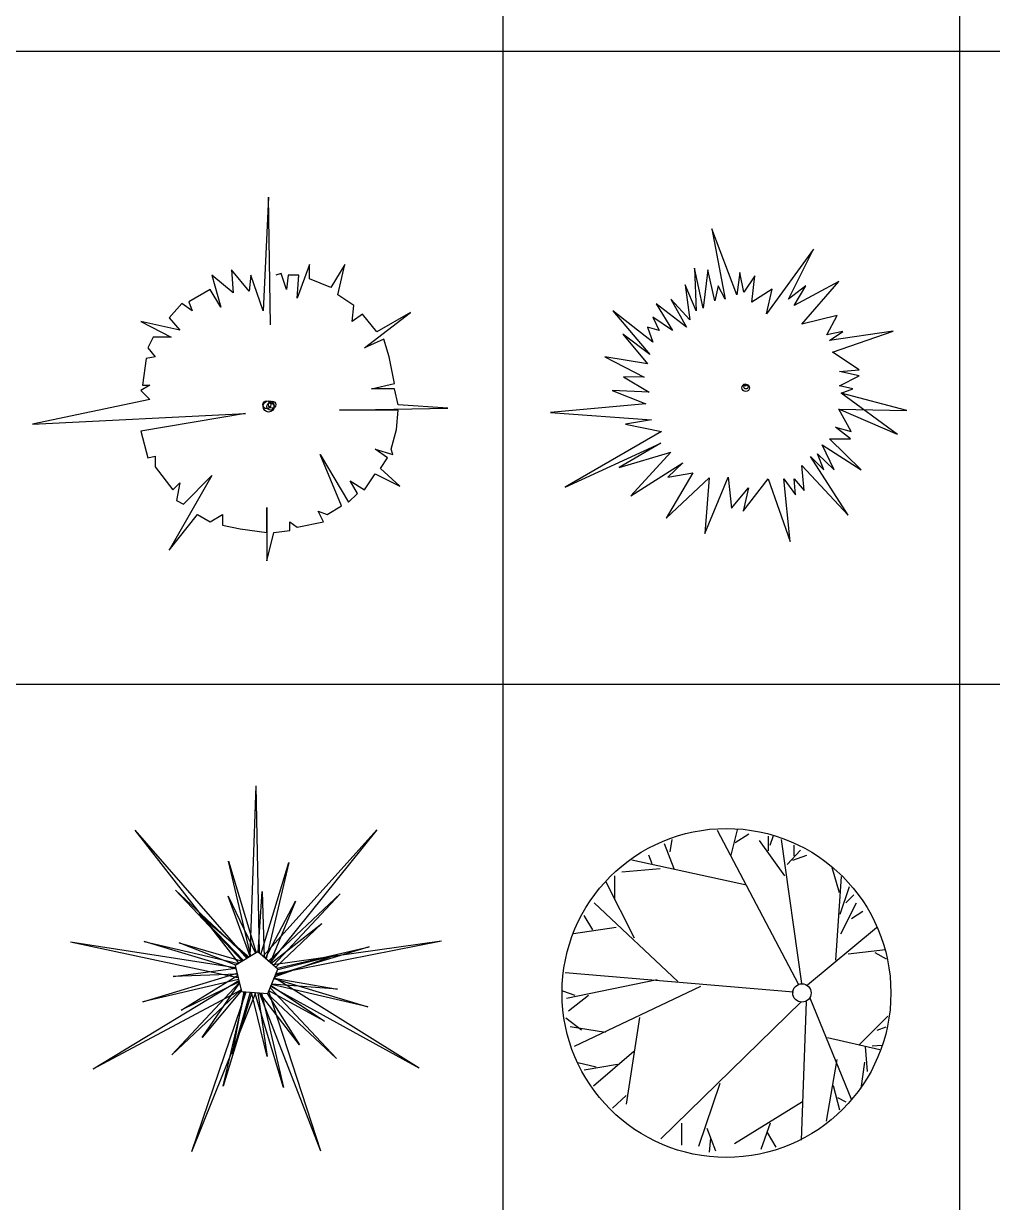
# Model space of a CAD drawing. Header units: inches. Extents: x 7658 to 73799, y 48 to 40262.
# Drawn here: x 48994 to 53271, y 14848 to 20051 of the extents above; entities that cross this region are included whole.
import ezdxf

# ---------------------------------------------------------------- set-up
doc = ezdxf.new("R2010")
doc.units = ezdxf.units.IN
doc.layers.add('www.cad-blocks.net', color=7, linetype='Continuous')

# ---------------------------------------------------------------- blocks, each defined once
blk = doc.blocks.new('A$C516926BB')
for p, q in [((39.7224, 38.5194), (39.7224, 0)), ((41.7391, 38.5194), (41.7391, 2.361)), ((0, 19.2339), (62.4121, 19.2339)), ((0, 16.441), (60.3118, 16.441))]:
    blk.add_line(p, q)
blk = doc.blocks.new('A$C10B52065')
for p, q in [((1.0418, 1.6043), (1.0183, 1.1034)), ((1.0496, 1.0408), (1.0418, 1.6043)), ((1.2219, 1.3069), (1.1671, 1.1582)), ((1.2219, 1.2443), (1.2219, 1.3069)), ((1.3786, 1.3069), (1.3159, 1.2051)), ((1.3472, 1.1738), (1.3786, 1.3069)), ((0.7911, 1.2599), (0.8303, 1.1191)), ((0.8851, 1.1817), (0.7911, 1.2599)), ((0.9556, 1.1895), (0.8773, 1.2834)), ((0.8773, 1.2834), (0.8851, 1.1817)), ((0.9634, 1.2599), (0.9556, 1.1895)), ((1.0183, 1.1034), (0.9634, 1.2599)), ((1.0966, 1.2678), (1.0731, 1.2599)), ((1.1201, 1.1973), (1.0966, 1.2678)), ((1.1279, 1.2599), (1.1201, 1.1973)), ((1.1749, 1.2599), (1.1279, 1.2599)), ((1.1671, 1.1582), (1.1749, 1.2599)), ((0.7833, 1.1973), (0.6893, 1.1425)), ((0.8303, 1.1191), (0.7833, 1.1973)), ((1.3159, 1.2051), (1.2219, 1.2443)), ((1.4177, 1.1269), (1.3472, 1.1738)), ((0.6579, 1.1347), (0.6031, 1.0721)), ((0.7049, 1.1034), (0.6579, 1.1347)), ((0.6893, 1.1425), (0.7049, 1.1034)), ((1.4099, 1.0565), (1.4177, 1.1269)), ((1.4647, 0.9391), (1.6684, 1.0956)), ((1.6684, 1.0956), (1.5195, 1.0095)), ((0.6501, 1.0173), (0.4778, 1.0565)), ((0.4778, 1.0565), (0.611, 0.986)), ((0.6031, 1.0721), (0.6501, 1.0173)), ((1.4569, 1.0878), (1.4099, 1.0565)), ((1.5195, 1.0095), (1.4569, 1.0878)), ((0.5326, 0.986), (0.5091, 0.9391)), ((0.5091, 0.9391), (0.5405, 0.8999)), ((0.611, 0.986), (0.5326, 0.986)), ((1.5509, 0.9782), (1.4647, 0.9391)), ((1.5744, 0.8999), (1.5509, 0.9782)), ((0.5013, 0.8921), (0.4856, 0.7747)), ((0.5405, 0.8999), (0.5013, 0.8921)), ((1.5979, 0.7826), (1.5744, 0.8999)), ((1.4961, 0.7591), (1.5979, 0.7826)), ((0.517, 0.7747), (0.4778, 0.7513)), ((0.4778, 0.7513), (0.517, 0.7121)), ((0.4856, 0.7747), (0.517, 0.7747)), ((1.5979, 0.7591), (1.4961, 0.7591)), ((1.6135, 0.6887), (1.5979, 0.7591)), ((0.517, 0.7121), (0, 0.6026)), ((1.8329, 0.673), (1.6135, 0.6887)), ((0, 0.6026), (0.9399, 0.6495)), ((0.9399, 0.6495), (0.4778, 0.5713)), ((1.3551, 0.6652), (1.8329, 0.673)), ((1.6135, 0.6652), (1.3551, 0.6652)), ((1.6057, 0.5791), (1.6135, 0.6652)), ((1.5822, 0.493), (1.6057, 0.5791)), ((0.4778, 0.5713), (0.5091, 0.4539)), ((1.3629, 0.2426), (1.2689, 0.4695)), ((1.2689, 0.4695), (1.3942, 0.2582)), ((1.5117, 0.493), (1.59, 0.4695)), ((1.5665, 0.4539), (1.5117, 0.493)), ((1.59, 0.4695), (1.5822, 0.493)), ((0.5091, 0.4539), (0.5405, 0.4617)), ((0.5405, 0.4617), (0.5405, 0.4148)), ((1.5352, 0.4069), (1.5665, 0.4539)), ((0.5405, 0.4148), (0.6188, 0.313)), ((0.7911, 0.3756), (0.6031, 0.047)), ((0.6658, 0.2504), (0.7911, 0.3756)), ((1.4647, 0.313), (1.5117, 0.3835)), ((1.5117, 0.3835), (1.6214, 0.3287)), ((1.6214, 0.3287), (1.5352, 0.4069)), ((0.6188, 0.313), (0.6501, 0.3443)), ((0.6501, 0.3443), (0.6345, 0.2661)), ((1.4334, 0.2974), (1.4021, 0.3522)), ((1.4021, 0.3522), (1.4647, 0.313)), ((0.6345, 0.2661), (0.6658, 0.2504)), ((1.3942, 0.2582), (1.4334, 0.2974)), ((1.0339, 0.2348), (1.0339, 0)), ((1.0339, 0.1252), (1.0339, 0.2348)), ((1.2846, 0.1722), (1.2611, 0.2191)), ((1.2611, 0.2191), (1.3002, 0.2035)), ((1.3002, 0.2035), (1.3629, 0.2426)), ((0.6031, 0.047), (0.7284, 0.2035)), ((0.7284, 0.2035), (0.7833, 0.1722)), ((0.7833, 0.1722), (0.8381, 0.2035)), ((0.8381, 0.2035), (0.8381, 0.1565)), ((0.8381, 0.1565), (0.9164, 0.1409)), ((1.1357, 0.133), (1.1357, 0.1722)), ((1.1357, 0.1722), (1.1671, 0.1487)), ((1.1671, 0.1487), (1.2846, 0.1722)), ((0.9164, 0.1409), (1.0339, 0.1252)), ((1.0339, 0), (1.0653, 0.1252)), ((1.0653, 0.1252), (1.1357, 0.133))]:
    blk.add_line(p, q)
for centre, major_axis, start_param, end_param in [((1.0339, 0.6887), (-0.0124, 0.0124), 3.926991, 10.210176), ((1.0418, 0.6808), (0.0175, 0.0175), 5.497787, 11.780972), ((1.0496, 0.6808), (0.0111, 0.0111), 5.497787, 11.780972), ((1.0574, 0.6887), (0.0111, 0.0111), 5.497787, 11.780972)]:
    blk.add_ellipse(centre, major_axis=major_axis, ratio=1, start_param=start_param, end_param=end_param)
blk = doc.blocks.new('A$C73BE416C')
for p, q in [((0.7118, 1.3806), (0.7706, 1.0691)), ((0.8225, 1.0887), (0.7118, 1.3806)), ((1.1617, 1.2898), (0.9541, 1.0054)), ((1.051, 1.0691), (1.1617, 1.2898)), ((0.6737, 1.0299), (0.6356, 1.2065)), ((0.6356, 1.2065), (0.6426, 1.0176)), ((0.6945, 1.1991), (0.6737, 1.0299)), ((0.7256, 1.0618), (0.6945, 1.1991)), ((0.8364, 1.1868), (0.8225, 1.0887)), ((0.8537, 1.101), (0.8364, 1.1868)), ((0.9021, 1.1721), (0.8537, 1.101)), ((0.8883, 1.0569), (0.9021, 1.1721)), ((1.2725, 1.1476), (1.0752, 1.0421)), ((1.1098, 0.9588), (1.2725, 1.1476)), ((0.6426, 1.0176), (0.5941, 1.1329)), ((0.5941, 1.1329), (0.6149, 0.9784)), ((0.7395, 1.128), (0.7256, 1.0618)), ((0.7706, 1.0691), (0.7395, 1.128)), ((0.9783, 1.1133), (0.8883, 1.0569)), ((0.9541, 1.0054), (0.9783, 1.1133)), ((1.1271, 1.128), (1.051, 1.0691)), ((1.0752, 1.0421), (1.1271, 1.128)), ((0.601, 0.9465), (0.4661, 1.0495)), ((0.4661, 1.0495), (0.5387, 0.9318)), ((0.6149, 0.9784), (0.5318, 1.0691)), ((0.5318, 1.0691), (0.601, 0.9465)), ((0.4522, 0.8803), (0.2757, 1.0176)), ((0.2757, 1.0176), (0.439, 0.8257)), ((0.5387, 0.9318), (0.4522, 0.9907)), ((0.4522, 0.9907), (0.4799, 0.9318)), ((1.2655, 0.998), (1.1098, 0.9588)), ((1.2205, 0.9122), (1.2655, 0.998)), ((0.428, 0.9465), (0.4522, 0.8803)), ((0.4799, 0.9318), (0.428, 0.9465)), ((0.439, 0.8257), (0.319, 0.9156)), ((0.319, 0.9156), (0.428, 0.7847)), ((1.2898, 0.9269), (1.2205, 0.9122)), ((1.5134, 0.9292), (1.2309, 0.8877)), ((1.2309, 0.8877), (1.2898, 0.9269)), ((1.2448, 0.8362), (1.5134, 0.9292)), ((1.3624, 0.7577), (1.2448, 0.8362)), ((0.428, 0.7847), (0.24, 0.8148)), ((0.24, 0.8148), (0.4141, 0.7258)), ((1.2759, 0.7503), (1.3624, 0.7577)), ((1.3624, 0.7307), (1.2759, 0.7503)), ((1.2759, 0.6866), (1.3624, 0.7307)), ((0.3218, 0.7276), (0.4349, 0.6596)), ((0.4141, 0.7258), (0.3218, 0.7276)), ((1.3348, 0.6743), (1.2759, 0.6866)), ((0.4349, 0.6596), (0.2722, 0.667)), ((0.2722, 0.667), (0.4211, 0.6081)), ((1.2828, 0.6547), (1.3348, 0.6743)), ((1.532, 0.4732), (1.2828, 0.6547)), ((1.5734, 0.5777), (1.2828, 0.6547)), ((0.4211, 0.6081), (0, 0.5695)), ((1.2725, 0.5836), (1.5734, 0.5777)), ((1.532, 0.4732), (1.2725, 0.5836)), ((1.3278, 0.4855), (1.2725, 0.5836)), ((0, 0.5695), (0.4453, 0.537)), ((0.4453, 0.537), (0.3311, 0.5174)), ((0.4903, 0.4855), (0.0654, 0.2398)), ((0.3311, 0.5174), (0.4903, 0.4855)), ((1.3244, 0.4536), (1.2586, 0.5051)), ((1.2586, 0.5051), (1.3278, 0.4855)), ((0.0654, 0.2398), (0.4868, 0.434)), ((0.4868, 0.434), (0.3027, 0.327)), ((1.2517, 0.3163), (1.1998, 0.4266)), ((1.1998, 0.4266), (1.3716, 0.3161)), ((1.3716, 0.3161), (1.2309, 0.4536)), ((1.2309, 0.4536), (1.3244, 0.4536)), ((0.3027, 0.327), (0.5318, 0.3947)), ((0.5318, 0.3947), (0.3545, 0.2016)), ((1.3144, 0.1172), (1.1479, 0.3751)), ((1.1479, 0.3751), (1.2067, 0.3163)), ((1.2067, 0.3163), (1.179, 0.3874)), ((1.179, 0.3874), (1.2517, 0.3163)), ((0.3545, 0.2016), (0.5837, 0.3482)), ((0.5837, 0.3482), (0.518, 0.2844)), ((1.1098, 0.3359), (1.3144, 0.1172)), ((1.1202, 0.2255), (1.1098, 0.3359)), ((0.6287, 0.304), (0.511, 0.1029)), ((0.511, 0.1029), (0.7008, 0.2807)), ((0.518, 0.2844), (0.6287, 0.304)), ((0.6817, 0.0354), (0.7845, 0.2844)), ((0.7008, 0.2807), (0.6817, 0.0354)), ((0.7845, 0.2844), (0.7983, 0.1471)), ((0.8502, 0.1348), (0.961, 0.277)), ((0.961, 0.277), (1.058, 0)), ((1.058, 0), (1.0302, 0.277)), ((1.0302, 0.277), (1.0821, 0.2059)), ((1.0752, 0.277), (1.1202, 0.2255)), ((1.0821, 0.2059), (1.0752, 0.277)), ((0.7983, 0.1471), (0.8745, 0.2378)), ((0.8745, 0.2378), (0.8502, 0.1348))]:
    blk.add_line(p, q)
for centre, major_axis in [((0.8617, 0.6785), (0.0117, 0.0117)), ((0.858, 0.6907), (0.00396, 0.00396)), ((0.8631, 0.6827), (0.00647, 0.00647))]:
    blk.add_ellipse(centre, major_axis=major_axis, ratio=1, start_param=5.497787, end_param=11.780972)
blk = doc.blocks.new('A$C786925C6')
for p, q in [((0.8176, 1.613), (0.7918, 0.8596)), ((0.8176, 1.613), (0.8327, 0.876)), ((0.2836, 1.4177), (0.7787, 0.8515)), ((0.2836, 1.4177), (0.7434, 0.8299)), ((1.3523, 1.4194), (0.8502, 0.861)), ((1.3523, 1.4194), (0.8814, 0.8343)), ((0.7954, 0.8618), (0.6973, 1.2812)), ((0.6973, 1.2812), (0.8199, 0.8767)), ((0.8406, 0.8692), (0.9634, 1.2752)), ((0.9634, 1.2752), (0.8639, 0.8493)), ((0.7586, 0.8392), (0.4638, 1.1535)), ((0.4638, 1.1535), (0.7831, 0.8542)), ((0.8289, 0.8792), (0.8468, 1.147)), ((0.8468, 1.147), (0.8548, 0.857)), ((0.7936, 0.8607), (0.6958, 1.1267)), ((0.6958, 1.1267), (0.8165, 0.8747)), ((0.8602, 0.8525), (0.993, 1.1041)), ((0.8745, 0.8402), (1.1908, 1.1368)), ((0.993, 1.1041), (0.8816, 0.8341)), ((1.1908, 1.1368), (0.8958, 0.8221)), ((0.7644, 0.8428), (0.5661, 1.0468)), ((0.5661, 1.0468), (0.7885, 0.8575)), ((0.8862, 0.8302), (1.109, 1.0054)), ((1.109, 1.0054), (0.9067, 0.8128)), ((0, 0.9247), (0.7394, 0.7681)), ((0, 0.9247), (0.7289, 0.8115)), ((0.7309, 0.8035), (0.3255, 0.9261)), ((0.3255, 0.9261), (0.7418, 0.8289)), ((0.4801, 0.921), (0.7584, 0.8391)), ((0.7293, 0.8213), (0.4801, 0.921)), ((1.6375, 0.9274), (0.8952, 0.8226)), ((1.3185, 0.9034), (0.9047, 0.778)), ((1.6375, 0.9274), (0.9068, 0.7831)), ((0.912, 0.8082), (1.3185, 0.9034)), ((0.8268, 0.881), (0.7269, 0.8198)), ((0.9158, 0.8049), (0.8268, 0.881)), ((1.175, 0.8681), (0.9017, 0.7709)), ((0.9148, 0.8024), (1.175, 0.8681)), ((0.3194, 0.66), (0.7351, 0.786)), ((0.4528, 0.7712), (0.7298, 0.8081)), ((0.736, 0.782), (0.4528, 0.7712)), ((0.7269, 0.8198), (0.7543, 0.7059)), ((0.871, 0.6967), (0.9158, 0.8049)), ((0.0997, 0.3648), (0.7428, 0.7539)), ((0.7416, 0.7588), (0.3194, 0.66)), ((0.4472, 0.4265), (0.745, 0.7444)), ((0.4887, 0.6231), (0.7374, 0.7761)), ((0.744, 0.7487), (0.4887, 0.6231)), ((0.5817, 0.5025), (0.7457, 0.7418)), ((0.8859, 0.7327), (1.1214, 0.5749)), ((1.3124, 0.6373), (0.8875, 0.7365)), ((1.1794, 0.7158), (0.8882, 0.7383)), ((0.8983, 0.7626), (1.3124, 0.6373)), ((0.899, 0.7643), (1.1794, 0.7158)), ((1.5396, 0.3672), (0.8999, 0.7664)), ((0.0997, 0.3648), (0.7527, 0.7126)), ((0.7526, 0.713), (0.4472, 0.4265)), ((0.5359, 0), (0.776, 0.7042)), ((0.5359, 0), (0.8185, 0.7009)), ((0.7536, 0.7086), (0.5817, 0.5025)), ((0.6746, 0.2882), (0.7718, 0.7046)), ((0.7998, 0.7024), (0.6746, 0.2882)), ((0.7158, 0.4302), (0.7663, 0.705)), ((0.7931, 0.7029), (0.7158, 0.4302)), ((0.7543, 0.7059), (0.871, 0.6967)), ((0.8677, 0.4186), (0.7991, 0.7024)), ((0.9406, 0.2821), (0.8136, 0.7013)), ((0.8272, 0.7002), (0.8677, 0.4186)), ((1.1046, 0.0009), (0.834, 0.6997)), ((1.0112, 0.4698), (0.8342, 0.6996)), ((0.8431, 0.6989), (0.9406, 0.2821)), ((1.1741, 0.4099), (0.8678, 0.697)), ((0.8682, 0.697), (1.0112, 0.4698)), ((1.1046, 0.0009), (0.8749, 0.7062)), ((1.1214, 0.5749), (0.8756, 0.7079)), ((0.8814, 0.7219), (1.1741, 0.4099)), ((1.5396, 0.3672), (0.884, 0.728))]:
    blk.add_line(p, q)
blk = doc.blocks.new('A$C613E6CB4')
for p, q in [((1.0436, 0.7643), (0.6867, 1.4431)), ((0.7462, 1.3336), (0.7744, 1.4462)), ((0.765, 1.3899), (0.8244, 1.4274)), ((0.9121, 1.3524), (0.9121, 1.4181)), ((0.9184, 1.3774), (0.934, 1.4212)), ((0.4957, 1.2742), (0.4519, 1.3837)), ((0.477, 1.3493), (0.4863, 1.4024)), ((0.9841, 1.2429), (0.8714, 1.3993)), ((1.0592, 0.7675), (0.9684, 1.4024)), ((0.9935, 1.293), (1.053, 1.3555)), ((1.0248, 1.3305), (1.0248, 1.3774)), ((0.8151, 1.2022), (0.3079, 1.3117)), ((0.3987, 1.2961), (0.383, 1.3336)), ((1.0185, 1.3117), (1.0812, 1.3336)), ((0.4331, 1.2742), (0.2641, 1.2585)), ((1.2252, 1.1678), (1.1907, 1.2836)), ((0.3204, 0.9677), (0.1952, 1.2148)), ((0.2328, 1.1366), (0.2328, 1.2429)), ((1.2095, 0.8707), (1.2345, 1.2398)), ((1.2283, 1.074), (1.269, 1.196)), ((1.2533, 1.124), (1.2878, 1.1585)), ((0.5114, 0.7769), (0.142, 1.124)), ((1.2314, 0.9864), (1.3003, 1.124)), ((0.1357, 1.0052), (0.0982, 1.0677)), ((1.2784, 1.0552), (1.3285, 1.0865)), ((0.239, 1.0146), (0.0512, 0.9864)), ((1.0843, 0.7612), (1.3879, 1.0146)), ((1.2627, 0.8988), (1.4286, 0.9176)), ((1.3817, 0.9051), (1.4318, 0.8769)), ((1.0217, 0.7299), (0.0136, 0.8144)), ((0.4206, 0.7831), (0.0199, 0.7018)), ((0.0575, 0.7143), (0.0042, 0.7331)), ((0.6116, 0.755), (0.0543, 0.4891)), ((0.1169, 0.7143), (0.0293, 0.6455)), ((1.0561, 0.6862), (0.4363, 0.0825)), ((1.078, 0.6862), (1.0561, 0.0762)), ((1.0937, 0.7049), (1.2784, 0.2545)), ((0.0856, 0.561), (0.0168, 0.6142)), ((0.1921, 0.5517), (0.0355, 0.5767)), ((0.3423, 0.6173), (0.2829, 0.2357)), ((1.3097, 0.4954), (1.438, 0.6236)), ((1.3911, 0.561), (1.4318, 0.5767)), ((1.1719, 0.5298), (1.4036, 0.4766)), ((1.3379, 0.4891), (1.3472, 0.3796)), ((1.3692, 0.4922), (1.413, 0.4954)), ((0.1514, 0.3984), (0.07, 0.4172)), ((0.3173, 0.4672), (0.1388, 0.3139)), ((1.2126, 0.4328), (1.1657, 0.1607)), ((1.3347, 0.4203), (1.3191, 0.3046)), ((0.2453, 0.4109), (0.0982, 0.3859)), ((0.6961, 0.3265), (0.6022, 0.0481)), ((1.197, 0.3171), (1.2252, 0.2107)), ((0.2829, 0.2733), (0.2234, 0.217)), ((1.2158, 0.2639), (1.2533, 0.2451)), ((1.0624, 0.2451), (0.7618, 0.0606)), ((0.527, 0.1513), (0.527, 0.0543)), ((0.6397, 0.1294), (0.6773, 0.0293)), ((0.9184, 0.1513), (0.8777, 0.0356)), ((0.9058, 0.1106), (0.9434, 0.0449)), ((0.6554, 0.0856), (0.6491, 0.0231))]:
    blk.add_line(p, q)
for centre, radius in [((0.7259, 0.7259), 0.7259), ((1.0592, 0.7259), 0.0405)]:
    blk.add_circle(centre, radius)

msp = doc.modelspace()

# ---------------------------------------------------------------- block references
at = {"xscale": 1000, "yscale": 1000, "zscale": 1000}
for name, p in [('A$C10B52065', (49034, 17680.1)), ('A$C73BE416C', (51320.2, 17764.7)), ('A$C786925C6', (49201.1, 15073.6)), ('A$C613E6CB4', (51370.9, 15046.9))]:
    msp.add_blockref(name, p, dxfattribs=at)
at = {"layer": 'www.cad-blocks.net', "color": 155, "true_color": 0x546d8e, "xscale": 1000, "yscale": 1000, "zscale": 1000}
msp.add_blockref('A$C516926BB', (11386.7, 694.4), dxfattribs=at)

doc.saveas('drawing.dxf')
